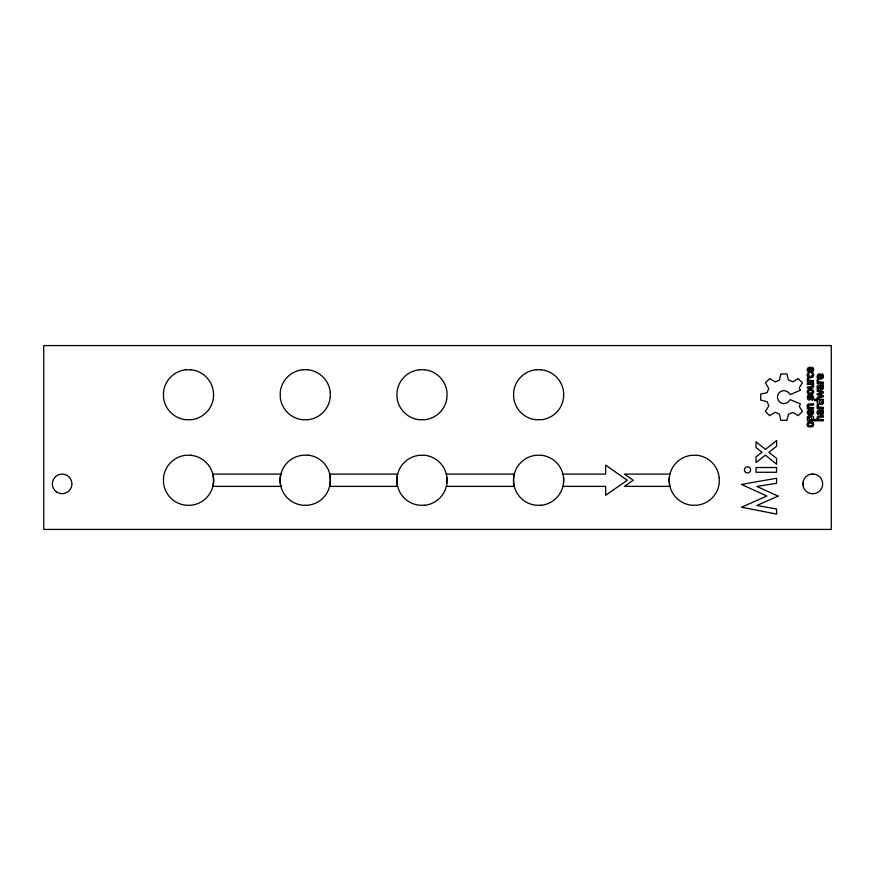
<?xml version="1.0" encoding="UTF-8"?>
<svg xmlns="http://www.w3.org/2000/svg" width="875" height="875" viewBox="0 0 875 875"><rect width="100%" height="100%" fill="white"/><g stroke="black" fill="none" stroke-linecap="round" stroke-linejoin="round"><path stroke-width="1.31" d="M213.5 397.327L213.5 392.186M213.5 482.814L213.5 477.673M330.247 397.327L330.247 392.186M330.247 482.814L330.247 477.673M424.572 505.236L419.431 505.236A25.091 25.091 0 0 1 397.009 482.814L396.998 477.673A25.091 25.091 0 0 1 419.42 455.306L424.572 455.241A25.091 25.091 0 0 1 447.048 480.298L446.994 482.814M563.609 482.814L563.609 477.673M719.272 477.673L719.272 482.814A25.08 25.08 0 0 1 696.85 505.225L691.709 505.236A25.091 25.091 0 0 1 669.287 482.814L669.277 477.673M811.038 397.097L810.534 399.361A1.575 1.575 0 0 1 809.725 399.919L808.522 399.897A1.641 1.641 0 0 1 807.855 399.481L807.253 397.48A3.686 3.686 0 0 1 808.084 395.227L809.003 396.003M811.081 396.802L812 396.43L812.448 397.567A2.8 2.8 0 0 1 811.672 399.547L812.514 400.411A4.014 4.014 0 0 0 813.619 397.141L812.689 395.391A1.608 1.608 0 0 0 812.142 395.139L810.709 395.314A1.509 1.509 0 0 0 810.206 395.752L809.561 398.573L808.434 397.819A3.15 3.15 0 0 1 809.014 396.014M822.456 374.139L821.68 375.047A1.914 1.914 0 0 1 822.259 376.72L822.128 377.136A1.258 1.258 0 0 1 821.559 377.727L820.75 377.902L820.75 374.019L818.88 374.128M812.623 409.959L811.847 410.867A1.881 1.881 0 0 1 812.427 412.541L812.306 412.956A1.258 1.258 0 0 1 811.727 413.547L810.917 413.722L810.917 409.839L808.795 410.047A2.559 2.559 0 0 0 807.362 413.077L807.406 413.317A2.286 2.286 0 0 0 808.15 414.312L810.458 414.969L812.809 414.258A2.231 2.231 0 0 0 813.291 413.645L813.597 412.694A3.675 3.675 0 0 0 813.619 412.059A2.975 2.975 0 0 0 812.634 409.938M808.052 422.537L808.248 422.373A2.1 2.1 0 0 1 808.938 422.023L811.934 422.023A2.133 2.133 0 0 1 812.634 422.373L812.831 422.537M811.398 425.677L810.742 425.731A11.506 11.506 0 0 1 809.987 425.731L809.572 425.688A1.378 1.378 0 0 1 808.905 423.259M185.938 369.753L191.067 369.753M302.684 369.753L307.814 369.753M419.431 369.753L424.572 369.753M536.047 369.753L541.188 369.753M541.188 505.236L536.047 505.236A25.091 25.091 0 0 1 513.625 482.814L513.614 477.673A25.091 25.091 0 0 1 536.047 455.306L541.188 455.241A25.091 25.091 0 0 1 563.664 480.298A25.2 25.2 0 0 1 541.1 505.334M812.886 419.541L817.819 419.541A2.144 2.144 0 0 1 817.086 417.889A2.067 2.067 0 0 1 818.53 415.931L823.386 415.822L823.386 417.08L819 417.222A1.137 1.137 0 0 0 818.355 418.042L818.344 418.173A1.455 1.455 0 0 0 818.366 418.556A1.148 1.148 0 0 0 818.989 419.398L823.386 419.541L823.386 420.798L807.33 420.798L807.33 419.541L807.975 419.541A2.144 2.144 0 0 1 808.205 416.106M329.623 474.108L397.622 474.108A25.222 25.222 0 0 0 396.867 480.244M446.37 474.108L514.238 474.108A25.222 25.222 0 0 0 513.483 480.244A25.2 25.2 0 0 0 514.238 486.369L446.37 486.369M562.986 474.108L605.631 474.108L605.631 465.15L627.255 480.233L605.631 495.316L605.631 486.369L562.986 486.369M669.9 474.108L624.444 474.108L633.227 480.233L624.444 486.369L669.9 486.369A25.08 25.08 0 0 1 669.222 480.244M280.864 486.369L212.877 486.369A25.2 25.2 0 0 0 213.631 480.244A25.222 25.222 0 0 0 212.877 474.108L280.875 474.108A25.222 25.222 0 0 0 280.12 480.244L280.252 482.814A25.091 25.091 0 0 0 302.684 505.225L307.814 505.236A25.08 25.08 0 0 0 330.236 482.814M397.622 486.369L329.623 486.369A25.2 25.2 0 0 0 330.378 480.244A25.091 25.091 0 0 0 329.558 474.195M307.814 455.241L302.684 455.241A25.091 25.091 0 0 0 280.262 477.728L280.12 480.244A25.08 25.08 0 0 0 280.941 486.336M191.067 455.241L185.938 455.241A25.091 25.091 0 0 0 163.516 477.728L163.494 482.814A25.091 25.091 0 0 0 185.938 505.225L191.067 505.236A25.08 25.08 0 0 0 213.478 482.814M818.934 407.137L823.386 407.291L823.386 408.559L817.163 408.559L817.163 407.291L817.819 407.291A2.067 2.067 0 0 1 817.097 405.65A2.166 2.166 0 0 1 817.578 404.359L818.65 405.256A1.378 1.378 0 0 0 818.825 407.28M818.934 381.959L823.386 382.123L823.386 383.37L817.163 383.37L817.163 382.123L817.819 382.123A2.067 2.067 0 0 1 817.097 380.472A2.166 2.166 0 0 1 817.578 379.181L818.65 380.089A1.389 1.389 0 0 0 818.814 382.113M809.102 380.406L813.553 380.57L813.553 381.828L807.33 381.828L807.33 380.57L807.986 380.57A2.089 2.089 0 0 1 807.756 377.65L808.806 378.525A1.356 1.356 0 0 0 809.014 380.527M811.923 423.413L811.803 423.336A1.389 1.389 0 0 0 811.311 423.161L810.884 423.128A11.506 11.506 0 0 0 810.141 423.117L809.572 423.161A1.477 1.477 0 0 0 808.959 423.423M807.297 375.473L807.527 376.239A2.483 2.483 0 0 0 808.194 377.092L810.436 377.77L812.678 377.092A2.472 2.472 0 0 0 813.345 376.239L813.586 375.473A3.237 3.237 0 0 0 813.619 374.762A3.008 3.008 0 0 0 812.536 372.728L811.727 373.636A1.652 1.652 0 0 1 812.394 374.905L812.197 375.725A1.269 1.269 0 0 1 811.792 376.184L809.091 376.195A1.258 1.258 0 0 1 808.686 375.725L808.511 374.905A1.663 1.663 0 0 1 809.167 373.647L808.336 372.717A3.008 3.008 0 0 0 807.209 374.938A3.237 3.237 0 0 0 807.198 375.484M446.994 477.673L447.125 480.244A25.2 25.2 0 0 1 424.473 505.334M191.012 455.306A25.091 25.091 0 0 1 213.423 477.728M185.938 369.764A25.091 25.091 0 0 0 163.516 392.186L163.494 397.327A25.08 25.08 0 0 0 185.992 419.738L191.067 419.748A25.08 25.08 0 0 0 213.478 397.327M191.023 369.764A25.091 25.091 0 0 1 213.434 392.197M307.814 369.764A25.091 25.091 0 0 1 330.225 392.186M330.236 397.327A25.08 25.08 0 0 1 307.814 419.738L302.684 419.748A25.091 25.091 0 0 1 280.262 397.327L280.252 392.186A25.091 25.091 0 0 1 302.684 369.764M307.902 455.12A25.222 25.222 0 0 1 330.433 477.663M397.48 486.369A25.2 25.2 0 0 1 396.725 480.244M419.431 369.764A25.091 25.091 0 0 0 397.009 392.186L396.998 397.327A25.08 25.08 0 0 0 419.497 419.738L424.572 419.748A25.08 25.08 0 0 0 446.983 397.327L446.994 392.186A25.091 25.091 0 0 0 424.517 369.764M536.047 369.764A25.091 25.091 0 0 0 513.625 392.186L513.614 397.327A25.08 25.08 0 0 0 536.113 419.738L541.188 419.748A25.08 25.08 0 0 0 563.598 397.327L563.609 392.186A25.091 25.091 0 0 0 541.133 369.764M669.156 480.298A25.091 25.091 0 0 1 691.709 455.306L696.85 455.241A25.091 25.091 0 0 1 719.206 477.728M812.755 473.988A9.909 9.909 0 0 1 822.675 483.558A9.909 9.909 0 0 1 813.433 493.784A9.909 9.909 0 0 1 802.911 484.892M802.911 482.891A9.909 9.909 0 0 1 810.775 474.184M810.895 474.294A9.92 9.92 0 0 1 812.875 474.097M803.119 484.892A9.931 9.931 0 0 1 803.119 482.891M818.869 374.106A2.559 2.559 0 0 0 817.141 377.038L817.25 377.497A2.275 2.275 0 0 0 817.983 378.492L820.302 379.148L822.642 378.438A2.231 2.231 0 0 0 823.134 377.825L823.43 376.873A3.675 3.675 0 0 0 823.462 376.228A2.964 2.964 0 0 0 822.478 374.128M811.891 423.456A1.247 1.247 0 0 1 811.891 425.392M811.923 425.436A1.498 1.498 0 0 1 811.398 425.677M812.842 422.527A2.428 2.428 0 0 1 813.608 424.091A3.183 3.183 0 0 1 813.619 424.605A2.472 2.472 0 0 1 812.842 426.333L812.634 426.486A2.177 2.177 0 0 1 811.934 426.836L808.938 426.836A2.144 2.144 0 0 1 808.248 426.486M807.264 424.255A2.428 2.428 0 0 1 808.041 422.527M808.227 426.519A2.625 2.625 0 0 1 807.242 424.255M807.253 405.869A2.067 2.067 0 0 1 808.686 403.9L813.553 403.791L813.553 405.048L809.156 405.191A1.137 1.137 0 0 0 808.533 406.022L808.511 406.142A1.466 1.466 0 0 0 808.533 406.536L808.555 406.656A1.137 1.137 0 0 0 809.156 407.378L813.553 407.52L813.553 408.767L807.33 408.767L807.33 407.52L807.986 407.52A2.045 2.045 0 0 1 807.264 405.869M811.891 392.777A1.236 1.236 0 0 0 811.3 390.6L810.884 390.502A11.43 11.43 0 0 0 810.141 390.491L809.572 390.545A1.444 1.444 0 0 0 808.97 390.808A1.345 1.345 0 0 0 809.572 393.072L809.987 393.116A11.43 11.43 0 0 0 810.742 393.116L811.398 393.061A1.531 1.531 0 0 0 811.923 392.809M813.63 391.573A2.527 2.527 0 0 0 812.645 389.856A2.122 2.122 0 0 0 811.934 389.397L808.938 389.397A2.089 2.089 0 0 0 808.248 389.747L808.052 389.911A2.472 2.472 0 0 0 807.253 391.628A3.15 3.15 0 0 0 807.264 392.153A2.472 2.472 0 0 0 808.041 393.706L808.248 393.87A2.1 2.1 0 0 0 808.938 394.22L811.934 394.22A2.133 2.133 0 0 0 812.634 393.87A2.527 2.527 0 0 0 813.641 391.989A3.205 3.205 0 0 0 813.608 391.464M808.227 416.139A1.652 1.652 0 0 1 808.609 415.964L810.173 415.822A27.792 27.792 0 0 1 810.972 415.822L812.273 415.964A1.575 1.575 0 0 1 812.645 416.139L812.809 416.259A2.089 2.089 0 0 1 813.619 418.042A2.581 2.581 0 0 1 812.875 419.519M800.406 390.228L790.3 394.581L789.644 393.947A2.363 2.363 0 0 0 789.403 393.63A6.486 6.486 0 0 0 779.702 392.219A6.486 6.486 0 0 0 779.691 402.03A6.486 6.486 0 0 0 789.403 400.619A2.297 2.297 0 0 0 789.633 400.323L790.3 399.678L800.373 403.889L799.291 406.448L802.473 411.327L798.208 415.647L793.034 412.42L788.452 414.203L786.866 420.339L780.828 420.306L779.505 414.181L775.163 412.278L769.628 415.658L765.33 411.305L768.819 405.989L767.156 401.702L760.692 400.083L760.747 394.012L766.992 392.722L768.819 388.467L765.395 382.802L769.759 378.547L775.217 381.959L779.538 380.012L780.795 373.964L786.898 373.92L788.397 380.023L793.067 381.817L798.087 378.547L802.419 382.802L799.28 387.822L800.406 390.228M822.281 387.406C822.183 389.889 819.525 387.592 820.75 386.006L822.041 386.236L822.281 387.406M822.281 412.584C822.172 415.034 819.547 412.781 820.75 411.184L822.041 411.414L822.281 412.584M823.462 387.57L823.036 389.036A1.761 1.761 0 0 1 821.953 389.725A2.045 2.045 0 0 1 821.188 389.736L821.023 389.692A1.706 1.706 0 0 1 820.028 388.97L819.711 386.006L818.278 386.969A4.834 4.834 0 0 0 818.267 387.395L818.737 388.467L817.884 389.353A2.067 2.067 0 0 1 817.195 388.292L817.086 387.516A5.753 5.753 0 0 1 817.108 386.794L817.666 385.306A1.575 1.575 0 0 1 818.169 384.934L823.386 384.748L822.916 386.083A1.105 1.105 0 0 1 823.309 386.575L823.462 387.57M823.462 412.748L823.036 414.214A1.761 1.761 0 0 1 821.953 414.903L821.756 414.925A2.078 2.078 0 0 1 821.188 414.903L821.023 414.87A1.695 1.695 0 0 1 820.028 414.148L819.711 411.184L818.278 412.147A4.834 4.834 0 0 0 818.267 412.573L818.737 413.634L817.884 414.52A2.078 2.078 0 0 1 817.195 413.47L817.086 412.683A5.742 5.742 0 0 1 817.108 411.961L817.666 410.484A1.575 1.575 0 0 1 818.169 410.123L823.386 409.927L822.916 411.261A1.105 1.105 0 0 1 823.309 411.753L823.462 412.748M808.522 418.097C811.902 423.139 813.433 413.919 808.522 418.097M822.216 401.833C818.048 406.514 817.994 397.184 822.216 401.833M808.456 369.556L808.434 369.688A1.52 1.52 0 0 0 808.456 370.092L808.489 370.213A1.192 1.192 0 0 0 809.003 370.913C810.633 372.181 810.502 367.303 808.905 368.823A1.181 1.181 0 0 0 808.456 369.556M818.289 376.316L818.278 376.447A1.553 1.553 0 0 0 818.289 376.852L818.322 376.972A1.181 1.181 0 0 0 818.836 377.672C820.4 378.941 820.4 374.227 818.847 375.506A1.17 1.17 0 0 0 818.322 376.184L818.322 376.184M808.456 412.136L808.434 412.267A1.52 1.52 0 0 0 808.456 412.672L808.489 412.792A1.192 1.192 0 0 0 809.003 413.492C810.567 414.772 810.567 410.036 809.014 411.327A1.181 1.181 0 0 0 808.456 412.136M813.597 370.114L813.291 371.066A2.231 2.231 0 0 1 812.809 371.678L810.458 372.389L808.15 371.733A2.275 2.275 0 0 1 807.406 370.737L807.286 370.278A2.559 2.559 0 0 1 808.773 367.434L810.917 367.259L810.917 371.142L811.727 370.967A1.258 1.258 0 0 0 812.306 370.377L812.427 369.961A1.903 1.903 0 0 0 811.836 368.266L812.623 367.38A2.942 2.942 0 0 1 813.619 369.469A3.675 3.675 0 0 1 813.597 370.114M812.35 385.941L812.328 386.061A1.127 1.127 0 0 1 811.727 386.772L807.33 386.914L807.33 388.161L812.186 388.062A2.078 2.078 0 0 0 812.897 384.519L813.553 384.453L813.553 383.195L807.33 383.195L807.33 384.453L811.727 384.595A1.137 1.137 0 0 1 812.35 385.427L812.372 385.547A1.477 1.477 0 0 1 812.35 385.941M776.584 440.584L765.461 449.389L756.022 441.788L756.022 447.617L762.016 452.277L756.022 456.859L756.022 462.514L765.461 455.131L776.584 464.275L776.584 458.467L768.895 452.277L776.584 446.239L776.584 440.584M822.653 403.889L822.489 403.998A1.531 1.531 0 0 1 822.117 404.173L820.794 404.316A29.783 29.783 0 0 1 819.995 404.327L818.442 404.173A1.575 1.575 0 0 1 817.983 403.944L817.895 403.889A2.1 2.1 0 0 1 817.086 402.216A2.581 2.581 0 0 1 817.841 400.619L814.647 400.597L814.647 399.35L823.386 399.35L823.386 400.597L822.741 400.597A2.155 2.155 0 0 1 822.686 403.922M778.083 496.103L756.886 505.477L776.584 508.977L776.584 514.062L741.541 507.205L766.872 496.016L741.541 484.433L776.584 478.264L776.584 483.306L756.908 486.456L778.083 496.103M821.516 392.405L817.163 393.816L817.163 394.723L821.516 396.145L817.163 397.359L817.163 398.683L823.386 396.692L823.386 395.588L819.033 394.286L823.386 392.952L823.386 391.847L817.163 389.856L817.163 391.191L821.516 392.405M831.25 345.57L43.75 345.57L43.75 529.43L831.25 529.43L831.25 345.57M776.584 467.523L756.022 467.523L756.022 472.27L776.584 472.27L776.584 467.523M56.394 491.838A9.8 9.8 0 0 0 71.881 484.892A9.8 9.8 0 0 0 58.122 474.961A9.8 9.8 0 0 0 56.394 491.838M745.828 472.489A3.095 3.095 0 0 0 750.608 470.05A3.095 3.095 0 0 0 746.102 467.13A3.095 3.095 0 0 0 745.828 472.489"/></g></svg>
